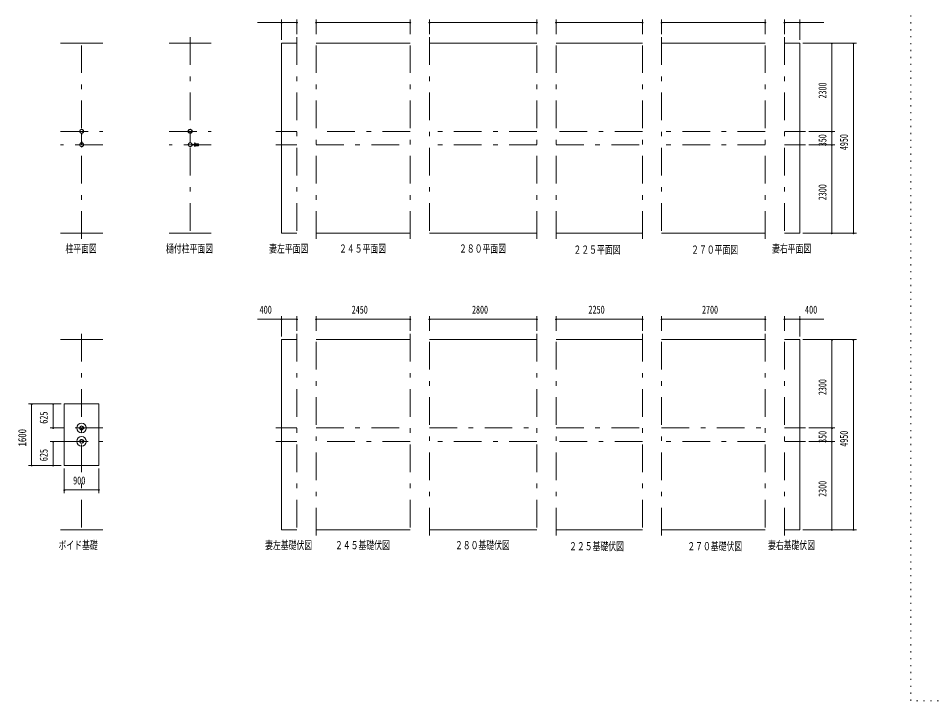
# Model space of a CAD drawing. Units: millimetres, scale not verified. Extents: x -35377 to 35393, y -16800 to 16800.
# Drawn here: x -35377 to -11557, y -16800 to 975 of the extents above; entities that cross this region are included whole.
import ezdxf
from ezdxf.enums import TextEntityAlignment as Align

# ---------------------------------------------------------------- set-up
doc = ezdxf.new("R2010")
doc.units = ezdxf.units.MM
doc.header["$LTSCALE"] = 60
doc.linetypes.add('USER3', pattern=[24, 12, -5, 2, -5])
doc.linetypes.add('USER4', pattern=[3, 0.5, -2.5])
for name, color, linetype, lineweight in [('0-2_1-08BOLD', 7, 'Continuous', 18), ('0-3_1-28CENTER', 3, 'USER3', 18), ('0-5_1-58DIM', 3, 'Continuous', 18), ('0-D_F-E_J_ADD', 5, 'USER4', 18)]:
    doc.layers.add(name, color=color, linetype=linetype, lineweight=lineweight)
doc.styles.add('ＭＳ ゴシック', font='')
doc.styles.get('ＭＳ ゴシック').set_extended_font_data('MS Gothic')

msp = doc.modelspace()

# ---------------------------------------------------------------- linework, layer by layer
at = {"layer": '0-2_1-08BOLD'}
for p, q in [((-33179, 330.04), (-34279.01, 330.04)), ((-31449.27, 330.04), (-30349.27, 330.04)), ((-25167.83, 330.04), (-27617.83, 330.04)), ((-21867.83, 330.04), (-24667.83, 330.04)), ((-19117.83, 330.04), (-21367.83, 330.04)), ((-15917.83, 330.04), (-18617.83, 330.04)), ((-33730.41, -2269.17), (-33730.41, -2020.73)), ((-33727.61, -2024.27), (-33730.41, -2024.27)), ((-33727.61, -2020.73), (-33727.61, -2269.17)), ((-33727.61, -2052.27), (-33726.01, -2052.27)), ((-33726.01, -2052.27), (-33726.01, -2022.27)), ((-30900.67, -2269.17), (-30900.67, -2020.73)), ((-30900.67, -2024.27), (-30897.87, -2024.27)), ((-30897.87, -2020.73), (-30897.87, -2269.17)), ((-33730.41, -2265.64), (-33727.61, -2265.64)), ((-30897.87, -2265.64), (-30900.67, -2265.64)), ((-30848.56, -2316.95), (-30802.36, -2316.95)), ((-30802.36, -2322.95), (-30848.56, -2322.95)), ((-30803.76, -2315.35), (-30847.07, -2315.35)), ((-30847.07, -2324.55), (-30803.76, -2324.55)), ((-30765.5, -2292.45), (-30680.92, -2292.45)), ((-30680.92, -2347.45), (-30765.5, -2347.45)), ((-33179, -4619.95), (-34279.01, -4619.95)), ((-30349.27, -4619.95), (-31449.27, -4619.95)), ((-27617.83, -4619.95), (-25167.83, -4619.95)), ((-24667.83, -4619.95), (-21867.83, -4619.95)), ((-21367.83, -4619.95), (-19117.83, -4619.95)), ((-18617.83, -4619.95), (-15917.83, -4619.95)), ((-15417.83, -4619.95), (-15017.83, -4619.95)), ((-34279.01, -7395.37), (-33179.01, -7395.37)), ((-25167.83, -7395.37), (-27617.83, -7395.37)), ((-21867.83, -7395.37), (-24667.83, -7395.37)), ((-19117.83, -7395.37), (-21367.83, -7395.37)), ((-15917.83, -7395.37), (-18617.83, -7395.37)), ((-33682.86, -9688.86), (-33775.15, -9688.86)), ((-33775.15, -9701.86), (-33682.86, -9701.86)), ((-33654.01, -9688.86), (-33678.63, -9688.86)), ((-33682.86, -10038.87), (-33775.15, -10038.87)), ((-33775.15, -10051.86), (-33682.86, -10051.86)), ((-33654.01, -10038.87), (-33678.63, -10038.87)), ((-33179.01, -12345.36), (-34279.01, -12345.36)), ((-27617.83, -12345.36), (-25167.83, -12345.36)), ((-24667.83, -12345.36), (-21867.83, -12345.36)), ((-21367.83, -12345.36), (-19117.83, -12345.36)), ((-18617.83, -12345.36), (-15917.83, -12345.36)), ((-15417.83, -12345.36), (-15017.83, -12345.36))]:
    msp.add_line(p, q, dxfattribs=at)
for points in [[(-28117.83, 330.04), (-28517.83, 330.04), (-28517.83, -4619.95), (-28117.83, -4619.95)], [(-15017.83, -4619.95), (-15017.83, 330.04), (-15417.83, 330.04)], [(-33732.01, -2022.27), (-33732.01, -2052.27), (-33730.41, -2052.27)], [(-30900.67, -2052.27), (-30902.27, -2052.27), (-30902.27, -2022.27)], [(-30896.27, -2022.27), (-30896.27, -2052.27), (-30897.87, -2052.27)], [(-33730.41, -2237.64), (-33732.01, -2237.64), (-33732.01, -2267.64)], [(-33726.01, -2267.64), (-33726.01, -2237.64), (-33727.61, -2237.64)], [(-30900.67, -2237.64), (-30902.27, -2237.64), (-30902.27, -2267.64)], [(-30896.27, -2267.64), (-30896.27, -2237.64), (-30897.87, -2237.64)], [(-28117.83, -7395.37), (-28517.83, -7395.37), (-28517.83, -12345.36), (-28117.83, -12345.36)], [(-15017.83, -12345.36), (-15017.83, -7395.37), (-15417.83, -7395.37)], [(-33779.39, -9688.86), (-33804, -9688.86), (-33804, -9701.86), (-33779.39, -9701.86)], [(-33678.63, -9701.86), (-33654.01, -9701.86), (-33654.01, -9688.86)], [(-33779.39, -10038.87), (-33804, -10038.87), (-33804, -10051.86), (-33779.39, -10051.86)], [(-33678.63, -10051.86), (-33654.01, -10051.86), (-33654.01, -10038.87)]]:
    msp.add_lwpolyline(points, dxfattribs=at)
msp.add_lwpolyline([(-33279.01, -9070.36), (-33279.01, -10670.37), (-34179.01, -10670.37), (-34179.01, -9070.36)], close=True, dxfattribs=at)
for centre, radius in [((-33729.01, -1969.95), 50.8), ((-33729.01, -1969.95), 46.6), ((-33729.01, -1915.3), 2.25), ((-30899.27, -1969.95), 50.8), ((-30899.27, -1969.95), 46.6), ((-30899.27, -1915.3), 2.25), ((-33729.01, -2319.95), 50.8), ((-33729.01, -2319.95), 46.6), ((-33729.01, -2374.61), 2.25), ((-30953.92, -2319.95), 2.25), ((-30899.27, -2319.95), 52.4), ((-30899.27, -2319.95), 50.8), ((-30899.27, -2319.95), 46.6), ((-30899.27, -2374.61), 2.25), ((-30775.02, -2319.95), 27.5), ((-30743.67, -2319.95), 2.25), ((-33729.01, -9695.37), 125), ((-33729.01, -9695.37), 50.8), ((-33729.01, -9695.37), 46.6), ((-33729.01, -10045.36), 125), ((-33729.01, -10045.36), 50.8), ((-33729.01, -10045.36), 46.6)]:
    msp.add_circle(centre, radius, dxfattribs=at)
for centre, radius, start, end in [((-33729.01, -1969.95), 52.4, 93.34433, 266.72241), ((-33729.01, -1915.3), 3.85, 322.09248, 270), ((-33729.01, -1969.95), 52.4, 273.28569, 90), ((-30899.27, -1969.95), 52.4, 93.34433, 266.72241), ((-30899.27, -1915.3), 3.85, 322.09248, 270), ((-30899.27, -1969.95), 52.4, 273.28569, 90), ((-33729.01, -2319.95), 52.4, 93.27759, 266.65567), ((-33729.01, -2374.61), 3.85, 90, 37.90752), ((-33729.01, -2319.95), 52.4, 270, 86.71431), ((-30953.92, -2319.95), 3.85, 52.09248, 0), ((-30899.27, -2374.61), 3.85, 90, 37.90752), ((-30775.02, -2319.95), 29.1, 0, 170.90512), ((-30775.02, -2319.95), 29.1, 189.09488, 354.06984), ((-30792.42, -2319.95), 44.9, 19.58864, 37.76454), ((-30792.42, -2319.95), 44.9, 322.23546, 340.41136), ((-30743.67, -2319.95), 3.85, 180, 128.65778), ((-30716.42, -2319.95), 44.9, 322.23546, 37.76454)]:
    msp.add_arc(centre, radius, start, end, dxfattribs=at)
at = {"layer": '0-3_1-28CENTER'}
for p, q in [((-33729.01, -4769.95), (-33729.01, 480.04)), ((-30899.27, 480.04), (-30899.27, -4769.95)), ((-28117.83, 480.04), (-28117.83, -4769.95)), ((-27617.83, -4769.95), (-27617.83, 480.04)), ((-25167.83, -4769.95), (-25167.83, 480.04)), ((-24667.83, 480.04), (-24667.83, -4769.95)), ((-21867.83, -4769.95), (-21867.83, 480.04)), ((-21367.83, -4769.95), (-21367.83, 480.04)), ((-19117.83, -4769.95), (-19117.83, 480.04)), ((-18617.83, 480.04), (-18617.83, -4769.95)), ((-15917.83, -4769.95), (-15917.83, 480.04)), ((-15417.83, 480.04), (-15417.83, -4769.95)), ((-34279.01, -1969.95), (-33179, -1969.95)), ((-33717.01, -2037.27), (-33741.01, -2037.27)), ((-31449.27, -1969.95), (-30349.27, -1969.95)), ((-30887.27, -2037.27), (-30911.27, -2037.27)), ((-28117.83, -1969.96), (-28667.82, -1969.96)), ((-25167.83, -1969.96), (-27617.83, -1969.96)), ((-21867.83, -1969.96), (-24667.83, -1969.96)), ((-19117.83, -1969.96), (-21367.83, -1969.96)), ((-15917.83, -1969.96), (-18617.83, -1969.96)), ((-15417.83, -1969.96), (-14867.83, -1969.96)), ((-33179, -2319.95), (-34279.01, -2319.95)), ((-33741.01, -2252.64), (-33717.01, -2252.64)), ((-30349.27, -2319.95), (-31449.27, -2319.95)), ((-30911.27, -2252.64), (-30887.27, -2252.64)), ((-30825.5, -2309.19), (-30825.5, -2330.71)), ((-30775.02, -2374.95), (-30775.02, -2264.95)), ((-28667.82, -2319.95), (-28117.83, -2319.95)), ((-27617.83, -2319.95), (-25167.83, -2319.95)), ((-21867.83, -2319.95), (-24667.83, -2319.95)), ((-21367.83, -2319.95), (-19117.83, -2319.95)), ((-15917.83, -2319.95), (-18617.83, -2319.95)), ((-14867.83, -2319.95), (-15417.83, -2319.95)), ((-33729.01, -7245.37), (-33729.01, -12495.36)), ((-28117.83, -7245.37), (-28117.83, -12495.36)), ((-27617.83, -12495.36), (-27617.83, -7245.37)), ((-25167.83, -7245.37), (-25167.83, -12495.36)), ((-24667.83, -12495.36), (-24667.83, -7245.37)), ((-21867.83, -7245.37), (-21867.83, -12495.36)), ((-21367.83, -12495.36), (-21367.83, -7245.37)), ((-19117.83, -7245.37), (-19117.83, -12495.36)), ((-18617.83, -12495.36), (-18617.83, -7245.37)), ((-15917.83, -7245.37), (-15917.83, -12495.36)), ((-15417.83, -12495.36), (-15417.83, -7245.37)), ((-33179.01, -9695.37), (-34279.01, -9695.37)), ((-28667.82, -9695.37), (-28117.83, -9695.37)), ((-27617.83, -9695.37), (-25167.83, -9695.37)), ((-24667.83, -9695.37), (-21867.83, -9695.37)), ((-21367.83, -9695.37), (-19117.83, -9695.37)), ((-18617.83, -9695.37), (-15917.83, -9695.37)), ((-15417.83, -9695.37), (-14867.83, -9695.37)), ((-34279.01, -10045.36), (-33179.01, -10045.36)), ((-28117.83, -10045.37), (-28667.82, -10045.37)), ((-25167.83, -10045.37), (-27617.83, -10045.37)), ((-21867.83, -10045.37), (-24667.83, -10045.37)), ((-19117.83, -10045.37), (-21367.83, -10045.37)), ((-15917.83, -10045.37), (-18617.83, -10045.37)), ((-14867.83, -10045.37), (-15417.83, -10045.37))]:
    msp.add_line(p, q, dxfattribs=at)
at = {"layer": '0-5_1-58DIM'}
for p, q in [((-28117.83, 865.04), (-29145.83, 865.04)), ((-28501.83, 865.04), (-28533.83, 865.04)), ((-28517.83, 410.04), (-28517.83, 945.04)), ((-28517.83, 865.04), (-28117.83, 865.04)), ((-28101.83, 865.04), (-28133.83, 865.04)), ((-28117.83, 945.04), (-28117.83, 560.04)), ((-27601.83, 865.04), (-27633.83, 865.04)), ((-27617.83, 560.04), (-27617.83, 945.04)), ((-27617.83, 865.04), (-25167.83, 865.04)), ((-25151.83, 865.04), (-25183.83, 865.04)), ((-25167.83, 560.04), (-25167.83, 945.04)), ((-24651.83, 865.04), (-24683.83, 865.04)), ((-24667.83, 945.04), (-24667.83, 560.04)), ((-24667.83, 865.04), (-21867.83, 865.04)), ((-21851.83, 865.04), (-21883.83, 865.04)), ((-21867.83, 560.04), (-21867.83, 945.04)), ((-21351.83, 865.04), (-21383.83, 865.04)), ((-21367.83, 560.04), (-21367.83, 945.04)), ((-21367.83, 865.04), (-19117.83, 865.04)), ((-19101.83, 865.04), (-19133.83, 865.04)), ((-19117.83, 560.04), (-19117.83, 945.04)), ((-18601.83, 865.04), (-18633.83, 865.04)), ((-18617.83, 945.04), (-18617.83, 560.04)), ((-18617.83, 865.04), (-15917.83, 865.04)), ((-15901.83, 865.04), (-15933.83, 865.04)), ((-15917.83, 560.04), (-15917.83, 945.04)), ((-15401.83, 865.04), (-15433.83, 865.04)), ((-15417.83, 945.04), (-15417.83, 560.04)), ((-15417.83, 865.04), (-15017.83, 865.04)), ((-15001.83, 865.04), (-15033.83, 865.04)), ((-15017.83, 945.04), (-15017.83, 410.04)), ((-14389.82, 865.04), (-15017.83, 865.04)), ((-14937.83, 330.04), (-13542.83, 330.04)), ((-14166.83, 330.04), (-14198.83, 330.04)), ((-14182.83, -1969.96), (-14182.83, 330.04)), ((-13606.83, 330.04), (-13638.83, 330.04)), ((-13622.83, 330.04), (-13622.83, -4619.95)), ((-14787.83, -1969.96), (-14102.83, -1969.96)), ((-14166.83, -1969.96), (-14198.83, -1969.96)), ((-14182.83, -2319.95), (-14182.83, -1969.96)), ((-14102.83, -2319.95), (-14787.83, -2319.95)), ((-14166.83, -2319.95), (-14198.83, -2319.95)), ((-14182.83, -4619.95), (-14182.83, -2319.95)), ((-14937.83, -4619.95), (-13542.83, -4619.95)), ((-14166.83, -4619.95), (-14198.83, -4619.95)), ((-13606.83, -4619.95), (-13638.83, -4619.95)), ((-28517.83, -6860.37), (-29145.83, -6860.37)), ((-28501.83, -6860.37), (-28533.83, -6860.37)), ((-28517.83, -7315.37), (-28517.83, -6780.37)), ((-28517.83, -6860.37), (-28117.83, -6860.37)), ((-28101.83, -6860.37), (-28133.83, -6860.37)), ((-28117.83, -6780.37), (-28117.83, -7165.37)), ((-27601.83, -6860.37), (-27633.83, -6860.37)), ((-27617.83, -7165.37), (-27617.83, -6780.37)), ((-27617.83, -6860.37), (-25167.83, -6860.37)), ((-25151.83, -6860.37), (-25183.83, -6860.37)), ((-25167.83, -6780.37), (-25167.83, -7165.37)), ((-24651.83, -6860.37), (-24683.83, -6860.37)), ((-24667.83, -7165.37), (-24667.83, -6780.37)), ((-24667.83, -6860.37), (-21867.83, -6860.37)), ((-21851.83, -6860.37), (-21883.83, -6860.37)), ((-21867.83, -6780.37), (-21867.83, -7165.37)), ((-21351.83, -6860.37), (-21383.83, -6860.37)), ((-21367.83, -7165.37), (-21367.83, -6780.37)), ((-21367.83, -6860.37), (-19117.83, -6860.37)), ((-19101.83, -6860.37), (-19133.83, -6860.37)), ((-19117.83, -6780.37), (-19117.83, -7165.37)), ((-18601.83, -6860.37), (-18633.83, -6860.37)), ((-18617.83, -7165.37), (-18617.83, -6780.37)), ((-18617.83, -6860.37), (-15917.83, -6860.37)), ((-15901.83, -6860.37), (-15933.83, -6860.37)), ((-15917.83, -6780.37), (-15917.83, -7165.37)), ((-15401.83, -6860.37), (-15433.83, -6860.37)), ((-15417.83, -7165.37), (-15417.83, -6780.37)), ((-15417.83, -6860.37), (-15017.83, -6860.37)), ((-15001.83, -6860.37), (-15033.83, -6860.37)), ((-15017.83, -6780.37), (-15017.83, -7315.37)), ((-15017.83, -6860.37), (-14389.82, -6860.37)), ((-14937.83, -7395.37), (-13542.83, -7395.37)), ((-14166.83, -7395.37), (-14198.83, -7395.37)), ((-14182.83, -9695.37), (-14182.83, -7395.37)), ((-13606.83, -7395.37), (-13638.83, -7395.37)), ((-13622.83, -7395.37), (-13622.83, -12345.36)), ((-35109.01, -9070.36), (-34259.01, -9070.36)), ((-35013.01, -9070.36), (-35045.01, -9070.36)), ((-35029.01, -9070.36), (-35029.01, -10670.37)), ((-34453.01, -9070.36), (-34485.01, -9070.36)), ((-34469.01, -9070.36), (-34469.01, -9695.37)), ((-34259.01, -9695.37), (-34549.01, -9695.37)), ((-34453.01, -9695.37), (-34485.01, -9695.37)), ((-14787.83, -9695.37), (-14102.83, -9695.37)), ((-14166.83, -9695.37), (-14198.83, -9695.37)), ((-14182.83, -10045.37), (-14182.83, -9695.37)), ((-34259.01, -10045.36), (-34549.01, -10045.36)), ((-34453.01, -10045.36), (-34485.01, -10045.36)), ((-34469.01, -10045.36), (-34469.01, -10670.37)), ((-14102.83, -10045.37), (-14787.83, -10045.37)), ((-14166.83, -10045.37), (-14198.83, -10045.37)), ((-14182.83, -12345.36), (-14182.83, -10045.37)), ((-34259.01, -10670.37), (-35109.01, -10670.37)), ((-35013.01, -10670.37), (-35045.01, -10670.37)), ((-34453.01, -10670.37), (-34485.01, -10670.37)), ((-34179.01, -11390.37), (-34179.01, -10750.37)), ((-33279.01, -10750.37), (-33279.01, -11390.37)), ((-34163.01, -11310.37), (-34195.01, -11310.37)), ((-34179.01, -11310.37), (-33279.01, -11310.37)), ((-33263, -11310.37), (-33295, -11310.37)), ((-13542.83, -12345.36), (-14937.83, -12345.36)), ((-14166.83, -12345.36), (-14198.83, -12345.36)), ((-13606.83, -12345.36), (-13638.83, -12345.36))]:
    msp.add_line(p, q, dxfattribs=at)
for centre in [(-28517.83, 865.04), (-28117.83, 865.04), (-27617.83, 865.04), (-25167.83, 865.04), (-24667.83, 865.04), (-21867.83, 865.04), (-21367.83, 865.04), (-19117.83, 865.04), (-18617.83, 865.04), (-15917.83, 865.04), (-15417.83, 865.04), (-15017.83, 865.04), (-14182.83, 330.04), (-13622.83, 330.04), (-14182.83, -1969.96), (-14182.83, -2319.95), (-14182.83, -4619.95), (-13622.83, -4619.95), (-28517.83, -6860.37), (-28117.83, -6860.37), (-27617.83, -6860.37), (-25167.83, -6860.37), (-24667.83, -6860.37), (-21867.83, -6860.37), (-21367.83, -6860.37), (-19117.83, -6860.37), (-18617.83, -6860.37), (-15917.83, -6860.37), (-15417.83, -6860.37), (-15017.83, -6860.37), (-14182.83, -7395.37), (-13622.83, -7395.37), (-35029.01, -9070.36), (-34469.01, -9070.36), (-34469.01, -9695.37), (-14182.83, -9695.37), (-34469.01, -10045.36), (-14182.83, -10045.37), (-35029.01, -10670.37), (-34469.01, -10670.37), (-34179.01, -11310.37), (-33279, -11310.37), (-14182.83, -12345.36), (-13622.83, -12345.36)]:
    msp.add_arc(centre, 16, 180, 0, dxfattribs=at)
at = {"layer": '0-D_F-E_J_ADD'}
msp.add_lwpolyline([(35393.25, -16800), (-12126.75, -16800), (-12126.75, 16800), (35393.25, 16800)], close=True, dxfattribs=at)

# ---------------------------------------------------------------- texts
at = {"layer": '0-5_1-58DIM', "color": 7, "style": 'ＭＳ ゴシック'}
for s, width, p in [('2300', 0.7, (-14262.83, -1114.25)), ('350', 0.7, (-14262.83, -2358.19)), ('4950', 0.7, (-13702.83, -2458.49)), ('2300', 0.7, (-14262.83, -3764.25)), ('2300', 0.7, (-14262.83, -8839.67)), ('625', 0.65, (-34549.01, -9585.77)), ('1600', 0.8, (-35109.01, -10176.79)), ('350', 0.7, (-14262.83, -10083.6)), ('4950', 0.7, (-13702.83, -10183.9)), ('625', 0.65, (-34549.01, -10560.77)), ('2300', 0.7, (-14262.83, -11489.66))]:
    msp.add_text(s, height=208.4, rotation=90, dxfattribs=dict(at, width=width)).set_placement(p, align=Align.BOTTOM_LEFT)
for s, width, p in [('柱平面図', 0.7, (-34149.01, -5191.52)), ('樋付柱平面図', 0.7, (-31529.27, -5191.52)), ('妻左平面図', 0.7, (-28842.83, -5191.53)), ('２４５平面図', 0.7, (-27022.83, -5191.53)), ('２８０平面図', 0.7, (-23897.83, -5191.53)), ('２２５平面図', 0.7, (-20915.35, -5219.95)), ('２７０平面図', 0.7, (-17850.35, -5219.95)), ('妻右平面図', 0.7, (-15742.83, -5191.53)), ('400', 0.75, (-29092.03, -6780.37)), ('2450', 0.7, (-26690.44, -6780.37)), ('2800', 0.7, (-23557.86, -6780.37)), ('2250', 0.65, (-20525.52, -6780.37)), ('2700', 0.7, (-17566.4, -6780.37)), ('400', 0.75, (-14884.02, -6780.37)), ('900', 0.75, (-33949.21, -11230.37)), ('ボイド基礎', 0.7, (-34329.01, -12916.94)), ('妻左基礎伏図', 0.7, (-28947.83, -12916.94)), ('２４５基礎伏図', 0.7, (-27127.83, -12916.94)), ('２８０基礎伏図', 0.7, (-24002.83, -12916.94)), ('妻右基礎伏図', 0.7, (-15847.83, -12916.94)), ('２２５基礎伏図', 0.7, (-21030.63, -12945.36)), ('２７０基礎伏図', 0.7, (-17950.64, -12945.36))]:
    msp.add_text(s, height=208.4, dxfattribs=dict(at, width=width)).set_placement(p, align=Align.BOTTOM_LEFT)

doc.saveas('drawing.dxf')
